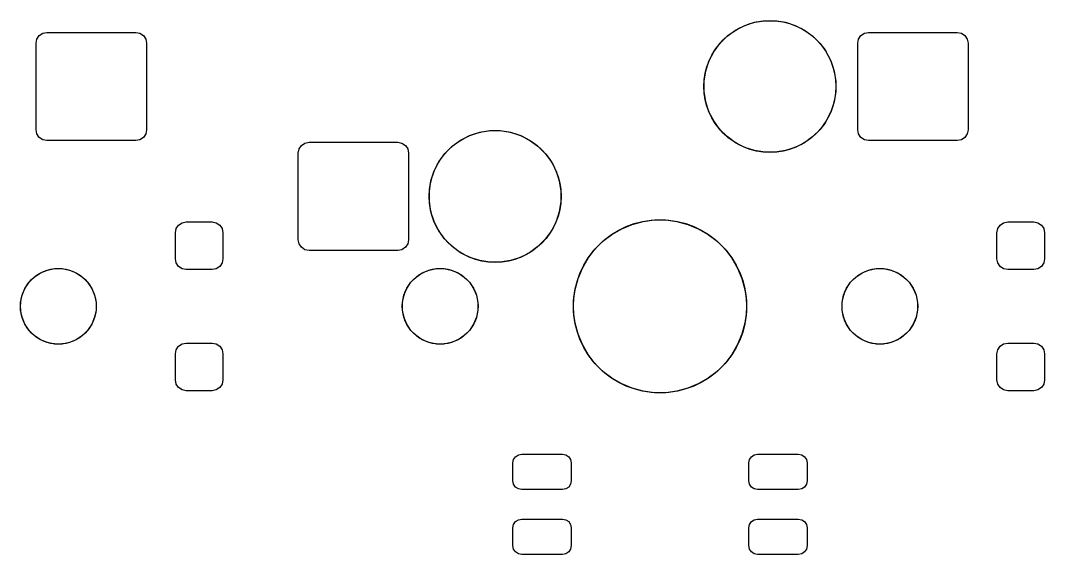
# Model space of a CAD drawing. Header units: millimetres. Extents: x 21 to 415, y -164 to -17.
# Drawn here: x 343.54 to 367.2, y -103.93 to -91.59 of the extents above; entities that cross this region are included whole.
import ezdxf

# ---------------------------------------------------------------- set-up
doc = ezdxf.new("R2010")
doc.units = ezdxf.units.MM
doc.layers.add('B.Mask', color=4, linetype='CONTINUOUS', true_color=0x02ffee)

msp = doc.modelspace()

# ---------------------------------------------------------------- linework, layer by layer
at = {"layer": 'B.Mask', "linetype": 'CONTINUOUS'}
for p, q in [((360.062565, -91.814099), (360.275783, -91.705459)), ((360.275783, -91.705459), (360.503371, -91.631511)), ((360.503371, -91.631511), (360.739725, -91.594076)), ((360.739725, -91.594076), (360.979025, -91.594076)), ((360.979025, -91.594076), (361.215379, -91.631511)), ((361.215379, -91.631511), (361.442967, -91.705459)), ((361.442967, -91.705459), (361.656185, -91.814099)), ((343.903875, -92.114375), (343.922905, -92.018704)), ((343.922905, -92.018704), (343.977098, -91.937598)), ((343.977098, -91.937598), (344.058204, -91.883405)), ((344.058204, -91.883405), (344.153875, -91.864375)), ((344.153875, -91.864375), (346.203875, -91.864375)), ((346.203875, -91.864375), (346.299546, -91.883405)), ((346.299546, -91.883405), (346.380652, -91.937598)), ((346.380652, -91.937598), (346.434845, -92.018704)), ((346.434845, -92.018704), (346.453875, -92.114375)), ((359.699756, -92.123967), (359.868967, -91.954756)), ((359.868967, -91.954756), (360.062565, -91.814099)), ((361.656185, -91.814099), (361.849783, -91.954756)), ((361.849783, -91.954756), (362.018994, -92.123967)), ((362.886375, -92.114375), (362.905405, -92.018704)), ((362.905405, -92.018704), (362.959598, -91.937598)), ((362.959598, -91.937598), (363.040704, -91.883405)), ((363.040704, -91.883405), (363.136375, -91.864375)), ((363.136375, -91.864375), (365.186375, -91.864375)), ((365.186375, -91.864375), (365.282046, -91.883405)), ((365.282046, -91.883405), (365.363152, -91.937598)), ((365.363152, -91.937598), (365.417345, -92.018704)), ((365.417345, -92.018704), (365.436375, -92.114375)), ((343.903875, -94.114375), (343.903875, -92.114375)), ((346.453875, -92.114375), (346.453875, -94.114375)), ((359.559099, -92.317565), (359.699756, -92.123967)), ((362.018994, -92.123967), (362.159651, -92.317565)), ((362.886375, -94.114375), (362.886375, -92.114375)), ((365.436375, -92.114375), (365.436375, -94.114375)), ((359.450459, -92.530783), (359.559099, -92.317565)), ((362.159651, -92.317565), (362.268291, -92.530783)), ((359.376511, -92.758371), (359.450459, -92.530783)), ((362.268291, -92.530783), (362.342239, -92.758371)), ((359.339076, -92.994725), (359.376511, -92.758371)), ((362.342239, -92.758371), (362.379674, -92.994725)), ((359.339076, -93.234025), (359.339076, -92.994725)), ((362.379674, -92.994725), (362.379674, -93.234025)), ((359.376511, -93.470379), (359.339076, -93.234025)), ((362.379674, -93.234025), (362.342239, -93.470379)), ((359.450459, -93.697967), (359.376511, -93.470379)), ((359.559099, -93.911185), (359.450459, -93.697967)), ((362.268291, -93.697967), (362.159651, -93.911185)), ((362.342239, -93.470379), (362.268291, -93.697967)), ((359.699756, -94.104783), (359.559099, -93.911185)), ((362.159651, -93.911185), (362.018994, -94.104783)), ((343.922905, -94.210046), (343.903875, -94.114375)), ((346.453875, -94.114375), (346.434845, -94.210046)), ((353.925783, -94.245459), (354.153371, -94.171511)), ((354.153371, -94.171511), (354.389725, -94.134076)), ((354.389725, -94.134076), (354.629025, -94.134076)), ((354.629025, -94.134076), (354.865379, -94.171511)), ((354.865379, -94.171511), (355.092967, -94.245459)), ((359.868967, -94.273994), (359.699756, -94.104783)), ((362.018994, -94.104783), (361.849783, -94.273994)), ((362.905405, -94.210046), (362.886375, -94.114375)), ((365.436375, -94.114375), (365.417345, -94.210046)), ((343.977098, -94.291152), (343.922905, -94.210046)), ((344.058204, -94.345345), (343.977098, -94.291152)), ((344.153875, -94.364375), (344.058204, -94.345345)), ((346.203875, -94.364375), (344.153875, -94.364375)), ((346.299546, -94.345345), (346.203875, -94.364375)), ((346.380652, -94.291152), (346.299546, -94.345345)), ((346.434845, -94.210046), (346.380652, -94.291152)), ((350.113704, -94.423405), (350.209375, -94.404375)), ((350.209375, -94.404375), (352.259375, -94.404375)), ((352.259375, -94.404375), (352.355046, -94.423405)), ((353.518967, -94.494756), (353.712565, -94.354099)), ((353.712565, -94.354099), (353.925783, -94.245459)), ((355.092967, -94.245459), (355.306185, -94.354099)), ((355.306185, -94.354099), (355.499783, -94.494756)), ((360.062565, -94.414651), (359.868967, -94.273994)), ((361.849783, -94.273994), (361.656185, -94.414651)), ((362.959598, -94.291152), (362.905405, -94.210046)), ((363.040704, -94.345345), (362.959598, -94.291152)), ((363.136375, -94.364375), (363.040704, -94.345345)), ((365.186375, -94.364375), (363.136375, -94.364375)), ((365.282046, -94.345345), (365.186375, -94.364375)), ((365.363152, -94.291152), (365.282046, -94.345345)), ((365.417345, -94.210046), (365.363152, -94.291152)), ((349.959375, -94.654375), (349.978405, -94.558704)), ((349.978405, -94.558704), (350.032598, -94.477598)), ((350.032598, -94.477598), (350.113704, -94.423405)), ((352.355046, -94.423405), (352.436152, -94.477598)), ((352.436152, -94.477598), (352.490345, -94.558704)), ((352.490345, -94.558704), (352.509375, -94.654375)), ((353.349756, -94.663967), (353.518967, -94.494756)), ((355.499783, -94.494756), (355.668994, -94.663967)), ((360.275783, -94.523291), (360.062565, -94.414651)), ((360.503371, -94.597239), (360.275783, -94.523291)), ((360.739725, -94.634674), (360.503371, -94.597239)), ((360.979025, -94.634674), (360.739725, -94.634674)), ((361.215379, -94.597239), (360.979025, -94.634674)), ((361.442967, -94.523291), (361.215379, -94.597239)), ((361.656185, -94.414651), (361.442967, -94.523291)), ((349.959375, -96.654375), (349.959375, -94.654375)), ((352.509375, -94.654375), (352.509375, -96.654375)), ((353.100459, -95.070783), (353.209099, -94.857565)), ((353.209099, -94.857565), (353.349756, -94.663967)), ((355.668994, -94.663967), (355.809651, -94.857565)), ((355.809651, -94.857565), (355.918291, -95.070783)), ((353.026511, -95.298371), (353.100459, -95.070783)), ((355.918291, -95.070783), (355.992239, -95.298371)), ((352.989076, -95.534725), (353.026511, -95.298371)), ((355.992239, -95.298371), (356.029674, -95.534725)), ((352.989076, -95.774025), (352.989076, -95.534725)), ((356.029674, -95.534725), (356.029674, -95.774025)), ((353.026511, -96.010379), (352.989076, -95.774025)), ((356.029674, -95.774025), (355.992239, -96.010379)), ((353.100459, -96.237967), (353.026511, -96.010379)), ((355.992239, -96.010379), (355.918291, -96.237967)), ((347.194473, -96.317598), (347.275579, -96.263405)), ((347.275579, -96.263405), (347.37125, -96.244375)), ((347.37125, -96.244375), (347.97125, -96.244375)), ((347.97125, -96.244375), (348.066921, -96.263405)), ((348.066921, -96.263405), (348.148027, -96.317598)), ((353.209099, -96.451185), (353.100459, -96.237967)), ((355.918291, -96.237967), (355.809651, -96.451185)), ((357.434798, -96.40063), (357.676496, -96.300515)), ((357.676496, -96.300515), (357.929194, -96.232804)), ((357.929194, -96.232804), (358.188569, -96.198657)), ((358.188569, -96.198657), (358.450181, -96.198657)), ((358.450181, -96.198657), (358.709556, -96.232804)), ((358.709556, -96.232804), (358.962254, -96.300515)), ((358.962254, -96.300515), (359.203952, -96.40063)), ((366.176973, -96.317598), (366.258079, -96.263405)), ((366.258079, -96.263405), (366.35375, -96.244375)), ((366.35375, -96.244375), (366.95375, -96.244375)), ((366.95375, -96.244375), (367.049421, -96.263405)), ((367.049421, -96.263405), (367.130527, -96.317598)), ((347.12125, -96.494375), (347.14028, -96.398704)), ((347.12125, -97.094375), (347.12125, -96.494375)), ((347.14028, -96.398704), (347.194473, -96.317598)), ((348.148027, -96.317598), (348.20222, -96.398704)), ((348.20222, -96.398704), (348.22125, -96.494375)), ((348.22125, -96.494375), (348.22125, -97.094375)), ((353.349756, -96.644783), (353.209099, -96.451185)), ((355.809651, -96.451185), (355.668994, -96.644783)), ((357.000683, -96.690695), (357.208235, -96.531436)), ((357.208235, -96.531436), (357.434798, -96.40063)), ((359.203952, -96.40063), (359.430515, -96.531436)), ((359.430515, -96.531436), (359.638067, -96.690695)), ((366.10375, -96.494375), (366.12278, -96.398704)), ((366.10375, -97.094375), (366.10375, -96.494375)), ((366.12278, -96.398704), (366.176973, -96.317598)), ((367.130527, -96.317598), (367.18472, -96.398704)), ((367.18472, -96.398704), (367.20375, -96.494375)), ((367.20375, -96.494375), (367.20375, -97.094375)), ((349.978405, -96.750046), (349.959375, -96.654375)), ((350.032598, -96.831152), (349.978405, -96.750046)), ((352.490345, -96.750046), (352.436152, -96.831152)), ((352.509375, -96.654375), (352.490345, -96.750046)), ((353.518967, -96.813994), (353.349756, -96.644783)), ((355.668994, -96.644783), (355.499783, -96.813994)), ((356.815695, -96.875683), (357.000683, -96.690695)), ((359.638067, -96.690695), (359.823055, -96.875683)), ((350.113704, -96.885345), (350.032598, -96.831152)), ((350.209375, -96.904375), (350.113704, -96.885345)), ((352.259375, -96.904375), (350.209375, -96.904375)), ((352.355046, -96.885345), (352.259375, -96.904375)), ((352.436152, -96.831152), (352.355046, -96.885345)), ((353.712565, -96.954651), (353.518967, -96.813994)), ((353.925783, -97.063291), (353.712565, -96.954651)), ((355.306185, -96.954651), (355.092967, -97.063291)), ((355.499783, -96.813994), (355.306185, -96.954651)), ((356.656436, -97.083235), (356.815695, -96.875683)), ((359.823055, -96.875683), (359.982314, -97.083235)), ((347.14028, -97.190046), (347.12125, -97.094375)), ((347.194473, -97.271152), (347.14028, -97.190046)), ((348.20222, -97.190046), (348.148027, -97.271152)), ((348.22125, -97.094375), (348.20222, -97.190046)), ((354.153371, -97.137239), (353.925783, -97.063291)), ((354.389725, -97.174674), (354.153371, -97.137239)), ((354.629025, -97.174674), (354.389725, -97.174674)), ((354.865379, -97.137239), (354.629025, -97.174674)), ((355.092967, -97.063291), (354.865379, -97.137239)), ((356.52563, -97.309798), (356.656436, -97.083235)), ((359.982314, -97.083235), (360.11312, -97.309798)), ((366.12278, -97.190046), (366.10375, -97.094375)), ((366.176973, -97.271152), (366.12278, -97.190046)), ((367.18472, -97.190046), (367.130527, -97.271152)), ((367.20375, -97.094375), (367.18472, -97.190046)), ((343.861781, -97.517991), (344.004403, -97.422694)), ((344.004403, -97.422694), (344.162876, -97.357052)), ((344.162876, -97.357052), (344.33111, -97.323588)), ((344.33111, -97.323588), (344.50264, -97.323588)), ((344.50264, -97.323588), (344.670874, -97.357052)), ((344.670874, -97.357052), (344.829347, -97.422694)), ((344.829347, -97.422694), (344.971969, -97.517991)), ((347.275579, -97.325345), (347.194473, -97.271152)), ((347.37125, -97.344375), (347.275579, -97.325345)), ((347.97125, -97.344375), (347.37125, -97.344375)), ((348.066921, -97.325345), (347.97125, -97.344375)), ((348.148027, -97.271152), (348.066921, -97.325345)), ((352.684281, -97.517991), (352.826903, -97.422694)), ((352.826903, -97.422694), (352.985376, -97.357052)), ((352.985376, -97.357052), (353.15361, -97.323588)), ((353.15361, -97.323588), (353.32514, -97.323588)), ((353.32514, -97.323588), (353.493374, -97.357052)), ((353.493374, -97.357052), (353.651847, -97.422694)), ((353.651847, -97.422694), (353.794469, -97.517991)), ((356.425515, -97.551496), (356.52563, -97.309798)), ((360.11312, -97.309798), (360.213235, -97.551496)), ((362.844281, -97.517991), (362.986903, -97.422694)), ((362.986903, -97.422694), (363.145376, -97.357052)), ((363.145376, -97.357052), (363.31361, -97.323588)), ((363.31361, -97.323588), (363.48514, -97.323588)), ((363.48514, -97.323588), (363.653374, -97.357052)), ((363.653374, -97.357052), (363.811847, -97.422694)), ((363.811847, -97.422694), (363.954469, -97.517991)), ((366.258079, -97.325345), (366.176973, -97.271152)), ((366.35375, -97.344375), (366.258079, -97.325345)), ((366.95375, -97.344375), (366.35375, -97.344375)), ((367.049421, -97.325345), (366.95375, -97.344375)), ((367.130527, -97.271152), (367.049421, -97.325345)), ((343.645194, -97.781903), (343.740491, -97.639281)), ((343.740491, -97.639281), (343.861781, -97.517991)), ((344.971969, -97.517991), (345.093259, -97.639281)), ((345.093259, -97.639281), (345.188556, -97.781903)), ((352.467694, -97.781903), (352.562991, -97.639281)), ((352.562991, -97.639281), (352.684281, -97.517991)), ((353.794469, -97.517991), (353.915759, -97.639281)), ((353.915759, -97.639281), (354.011056, -97.781903)), ((356.357804, -97.804194), (356.425515, -97.551496)), ((360.213235, -97.551496), (360.280946, -97.804194)), ((362.627694, -97.781903), (362.722991, -97.639281)), ((362.722991, -97.639281), (362.844281, -97.517991)), ((363.954469, -97.517991), (364.075759, -97.639281)), ((364.075759, -97.639281), (364.171056, -97.781903)), ((343.546088, -98.10861), (343.579552, -97.940376)), ((343.579552, -97.940376), (343.645194, -97.781903)), ((345.188556, -97.781903), (345.254198, -97.940376)), ((345.254198, -97.940376), (345.287662, -98.10861)), ((352.368588, -98.10861), (352.402052, -97.940376)), ((352.402052, -97.940376), (352.467694, -97.781903)), ((354.011056, -97.781903), (354.076698, -97.940376)), ((354.076698, -97.940376), (354.110162, -98.10861)), ((356.323657, -98.063569), (356.357804, -97.804194)), ((360.280946, -97.804194), (360.315093, -98.063569)), ((362.528588, -98.10861), (362.562052, -97.940376)), ((362.562052, -97.940376), (362.627694, -97.781903)), ((364.171056, -97.781903), (364.236698, -97.940376)), ((364.236698, -97.940376), (364.270162, -98.10861)), ((343.546088, -98.28014), (343.546088, -98.10861)), ((345.287662, -98.10861), (345.287662, -98.28014)), ((352.368588, -98.28014), (352.368588, -98.10861)), ((354.110162, -98.10861), (354.110162, -98.28014)), ((356.323657, -98.325181), (356.323657, -98.063569)), ((360.315093, -98.063569), (360.315093, -98.325181)), ((362.528588, -98.28014), (362.528588, -98.10861)), ((364.270162, -98.10861), (364.270162, -98.28014)), ((343.579552, -98.448374), (343.546088, -98.28014)), ((345.287662, -98.28014), (345.254198, -98.448374)), ((352.402052, -98.448374), (352.368588, -98.28014)), ((354.110162, -98.28014), (354.076698, -98.448374)), ((356.357804, -98.584556), (356.323657, -98.325181)), ((360.315093, -98.325181), (360.280946, -98.584556)), ((362.562052, -98.448374), (362.528588, -98.28014)), ((364.270162, -98.28014), (364.236698, -98.448374)), ((343.645194, -98.606847), (343.579552, -98.448374)), ((343.740491, -98.749469), (343.645194, -98.606847)), ((345.188556, -98.606847), (345.093259, -98.749469)), ((345.254198, -98.448374), (345.188556, -98.606847)), ((352.467694, -98.606847), (352.402052, -98.448374)), ((352.562991, -98.749469), (352.467694, -98.606847)), ((354.011056, -98.606847), (353.915759, -98.749469)), ((354.076698, -98.448374), (354.011056, -98.606847)), ((356.425515, -98.837254), (356.357804, -98.584556)), ((360.280946, -98.584556), (360.213235, -98.837254)), ((362.627694, -98.606847), (362.562052, -98.448374)), ((362.722991, -98.749469), (362.627694, -98.606847)), ((364.171056, -98.606847), (364.075759, -98.749469)), ((364.236698, -98.448374), (364.171056, -98.606847)), ((343.861781, -98.870759), (343.740491, -98.749469)), ((344.004403, -98.966056), (343.861781, -98.870759)), ((344.971969, -98.870759), (344.829347, -98.966056)), ((345.093259, -98.749469), (344.971969, -98.870759)), ((352.684281, -98.870759), (352.562991, -98.749469)), ((352.826903, -98.966056), (352.684281, -98.870759)), ((353.794469, -98.870759), (353.651847, -98.966056)), ((353.915759, -98.749469), (353.794469, -98.870759)), ((356.52563, -99.078952), (356.425515, -98.837254)), ((360.213235, -98.837254), (360.11312, -99.078952)), ((362.844281, -98.870759), (362.722991, -98.749469)), ((362.986903, -98.966056), (362.844281, -98.870759)), ((363.954469, -98.870759), (363.811847, -98.966056)), ((364.075759, -98.749469), (363.954469, -98.870759)), ((344.162876, -99.031698), (344.004403, -98.966056)), ((344.33111, -99.065162), (344.162876, -99.031698)), ((344.50264, -99.065162), (344.33111, -99.065162)), ((344.670874, -99.031698), (344.50264, -99.065162)), ((344.829347, -98.966056), (344.670874, -99.031698)), ((347.14028, -99.198704), (347.194473, -99.117598)), ((347.194473, -99.117598), (347.275579, -99.063405)), ((347.275579, -99.063405), (347.37125, -99.044375)), ((347.37125, -99.044375), (347.97125, -99.044375)), ((347.97125, -99.044375), (348.066921, -99.063405)), ((348.066921, -99.063405), (348.148027, -99.117598)), ((348.148027, -99.117598), (348.20222, -99.198704)), ((352.985376, -99.031698), (352.826903, -98.966056)), ((353.15361, -99.065162), (352.985376, -99.031698)), ((353.32514, -99.065162), (353.15361, -99.065162)), ((353.493374, -99.031698), (353.32514, -99.065162)), ((353.651847, -98.966056), (353.493374, -99.031698)), ((356.656436, -99.305515), (356.52563, -99.078952)), ((360.11312, -99.078952), (359.982314, -99.305515)), ((363.145376, -99.031698), (362.986903, -98.966056)), ((363.31361, -99.065162), (363.145376, -99.031698)), ((363.48514, -99.065162), (363.31361, -99.065162)), ((363.653374, -99.031698), (363.48514, -99.065162)), ((363.811847, -98.966056), (363.653374, -99.031698)), ((366.12278, -99.198704), (366.176973, -99.117598)), ((366.176973, -99.117598), (366.258079, -99.063405)), ((366.258079, -99.063405), (366.35375, -99.044375)), ((366.35375, -99.044375), (366.95375, -99.044375)), ((366.95375, -99.044375), (367.049421, -99.063405)), ((367.049421, -99.063405), (367.130527, -99.117598)), ((367.130527, -99.117598), (367.18472, -99.198704)), ((347.12125, -99.294375), (347.14028, -99.198704)), ((347.12125, -99.894375), (347.12125, -99.294375)), ((348.20222, -99.198704), (348.22125, -99.294375)), ((348.22125, -99.294375), (348.22125, -99.894375)), ((356.815695, -99.513067), (356.656436, -99.305515)), ((359.982314, -99.305515), (359.823055, -99.513067)), ((366.10375, -99.294375), (366.12278, -99.198704)), ((366.10375, -99.894375), (366.10375, -99.294375)), ((367.18472, -99.198704), (367.20375, -99.294375)), ((367.20375, -99.294375), (367.20375, -99.894375)), ((357.000683, -99.698055), (356.815695, -99.513067)), ((359.823055, -99.513067), (359.638067, -99.698055)), ((357.208235, -99.857314), (357.000683, -99.698055)), ((359.638067, -99.698055), (359.430515, -99.857314)), ((347.14028, -99.990046), (347.12125, -99.894375)), ((347.194473, -100.071152), (347.14028, -99.990046)), ((347.275579, -100.125345), (347.194473, -100.071152)), ((348.148027, -100.071152), (348.066921, -100.125345)), ((348.20222, -99.990046), (348.148027, -100.071152)), ((348.22125, -99.894375), (348.20222, -99.990046)), ((357.434798, -99.98812), (357.208235, -99.857314)), ((357.676496, -100.088235), (357.434798, -99.98812)), ((357.929194, -100.155946), (357.676496, -100.088235)), ((358.962254, -100.088235), (358.709556, -100.155946)), ((359.203952, -99.98812), (358.962254, -100.088235)), ((359.430515, -99.857314), (359.203952, -99.98812)), ((366.12278, -99.990046), (366.10375, -99.894375)), ((366.176973, -100.071152), (366.12278, -99.990046)), ((366.258079, -100.125345), (366.176973, -100.071152)), ((367.130527, -100.071152), (367.049421, -100.125345)), ((367.18472, -99.990046), (367.130527, -100.071152)), ((367.20375, -99.894375), (367.18472, -99.990046)), ((347.37125, -100.144375), (347.275579, -100.125345)), ((347.97125, -100.144375), (347.37125, -100.144375)), ((348.066921, -100.125345), (347.97125, -100.144375)), ((358.188569, -100.190093), (357.929194, -100.155946)), ((358.450181, -100.190093), (358.188569, -100.190093)), ((358.709556, -100.155946), (358.450181, -100.190093)), ((366.35375, -100.144375), (366.258079, -100.125345)), ((366.95375, -100.144375), (366.35375, -100.144375)), ((367.049421, -100.125345), (366.95375, -100.144375)), ((354.919375, -101.814375), (354.93498, -101.735925)), ((354.93498, -101.735925), (354.979418, -101.669418)), ((354.979418, -101.669418), (355.045925, -101.62498)), ((355.045925, -101.62498), (355.124375, -101.609375)), ((355.124375, -101.609375), (356.064375, -101.609375)), ((356.064375, -101.609375), (356.142825, -101.62498)), ((356.142825, -101.62498), (356.209332, -101.669418)), ((356.209332, -101.669418), (356.25377, -101.735925)), ((356.25377, -101.735925), (356.269375, -101.814375)), ((360.369375, -101.814375), (360.38498, -101.735925)), ((360.38498, -101.735925), (360.429418, -101.669418)), ((360.429418, -101.669418), (360.495925, -101.62498)), ((360.495925, -101.62498), (360.574375, -101.609375)), ((360.574375, -101.609375), (361.514375, -101.609375)), ((361.514375, -101.609375), (361.592825, -101.62498)), ((361.592825, -101.62498), (361.659332, -101.669418)), ((361.659332, -101.669418), (361.70377, -101.735925)), ((361.70377, -101.735925), (361.719375, -101.814375)), ((354.919375, -102.224375), (354.919375, -101.814375)), ((356.269375, -101.814375), (356.269375, -102.224375)), ((360.369375, -102.224375), (360.369375, -101.814375)), ((361.719375, -101.814375), (361.719375, -102.224375)), ((354.93498, -102.302825), (354.919375, -102.224375)), ((354.979418, -102.369332), (354.93498, -102.302825)), ((355.045925, -102.41377), (354.979418, -102.369332)), ((355.124375, -102.429375), (355.045925, -102.41377)), ((356.064375, -102.429375), (355.124375, -102.429375)), ((356.142825, -102.41377), (356.064375, -102.429375)), ((356.209332, -102.369332), (356.142825, -102.41377)), ((356.25377, -102.302825), (356.209332, -102.369332)), ((356.269375, -102.224375), (356.25377, -102.302825)), ((360.38498, -102.302825), (360.369375, -102.224375)), ((360.429418, -102.369332), (360.38498, -102.302825)), ((360.495925, -102.41377), (360.429418, -102.369332)), ((360.574375, -102.429375), (360.495925, -102.41377)), ((361.514375, -102.429375), (360.574375, -102.429375)), ((361.592825, -102.41377), (361.514375, -102.429375)), ((361.659332, -102.369332), (361.592825, -102.41377)), ((361.70377, -102.302825), (361.659332, -102.369332)), ((361.719375, -102.224375), (361.70377, -102.302825)), ((354.979418, -103.169418), (355.045925, -103.12498)), ((355.045925, -103.12498), (355.124375, -103.109375)), ((355.124375, -103.109375), (356.064375, -103.109375)), ((356.064375, -103.109375), (356.142825, -103.12498)), ((356.142825, -103.12498), (356.209332, -103.169418)), ((360.429418, -103.169418), (360.495925, -103.12498)), ((360.495925, -103.12498), (360.574375, -103.109375)), ((360.574375, -103.109375), (361.514375, -103.109375)), ((361.514375, -103.109375), (361.592825, -103.12498)), ((361.592825, -103.12498), (361.659332, -103.169418)), ((354.919375, -103.314375), (354.93498, -103.235925)), ((354.919375, -103.724375), (354.919375, -103.314375)), ((354.93498, -103.235925), (354.979418, -103.169418)), ((356.209332, -103.169418), (356.25377, -103.235925)), ((356.25377, -103.235925), (356.269375, -103.314375)), ((356.269375, -103.314375), (356.269375, -103.724375)), ((360.369375, -103.314375), (360.38498, -103.235925)), ((360.369375, -103.724375), (360.369375, -103.314375)), ((360.38498, -103.235925), (360.429418, -103.169418)), ((361.659332, -103.169418), (361.70377, -103.235925)), ((361.70377, -103.235925), (361.719375, -103.314375)), ((361.719375, -103.314375), (361.719375, -103.724375)), ((354.93498, -103.802825), (354.919375, -103.724375)), ((354.979418, -103.869332), (354.93498, -103.802825)), ((355.045925, -103.91377), (354.979418, -103.869332)), ((356.209332, -103.869332), (356.142825, -103.91377)), ((356.25377, -103.802825), (356.209332, -103.869332)), ((356.269375, -103.724375), (356.25377, -103.802825)), ((360.38498, -103.802825), (360.369375, -103.724375)), ((360.429418, -103.869332), (360.38498, -103.802825)), ((360.495925, -103.91377), (360.429418, -103.869332)), ((361.659332, -103.869332), (361.592825, -103.91377)), ((361.70377, -103.802825), (361.659332, -103.869332)), ((361.719375, -103.724375), (361.70377, -103.802825)), ((355.124375, -103.929375), (355.045925, -103.91377)), ((356.064375, -103.929375), (355.124375, -103.929375)), ((356.142825, -103.91377), (356.064375, -103.929375)), ((360.574375, -103.929375), (360.495925, -103.91377)), ((361.514375, -103.929375), (360.574375, -103.929375)), ((361.592825, -103.91377), (361.514375, -103.929375))]:
    msp.add_line(p, q, dxfattribs=at)
at = {"layer": 'B.Mask'}
for centre, radius in [((360.859375, -93.114375), 1.525), ((360.859375, -93.114375), 1.524999), ((354.509375, -95.654375), 1.525), ((354.509375, -95.654375), 1.524999), ((358.319375, -98.194375), 2), ((358.319375, -98.194375), 1.999999), ((344.416875, -98.194375), 0.875), ((344.416875, -98.194375), 0.874999), ((353.239375, -98.194375), 0.875), ((353.239375, -98.194375), 0.874999), ((363.399375, -98.194375), 0.875), ((363.399375, -98.194375), 0.874999)]:
    msp.add_circle(centre, radius, dxfattribs=at)

doc.saveas('drawing.dxf')
